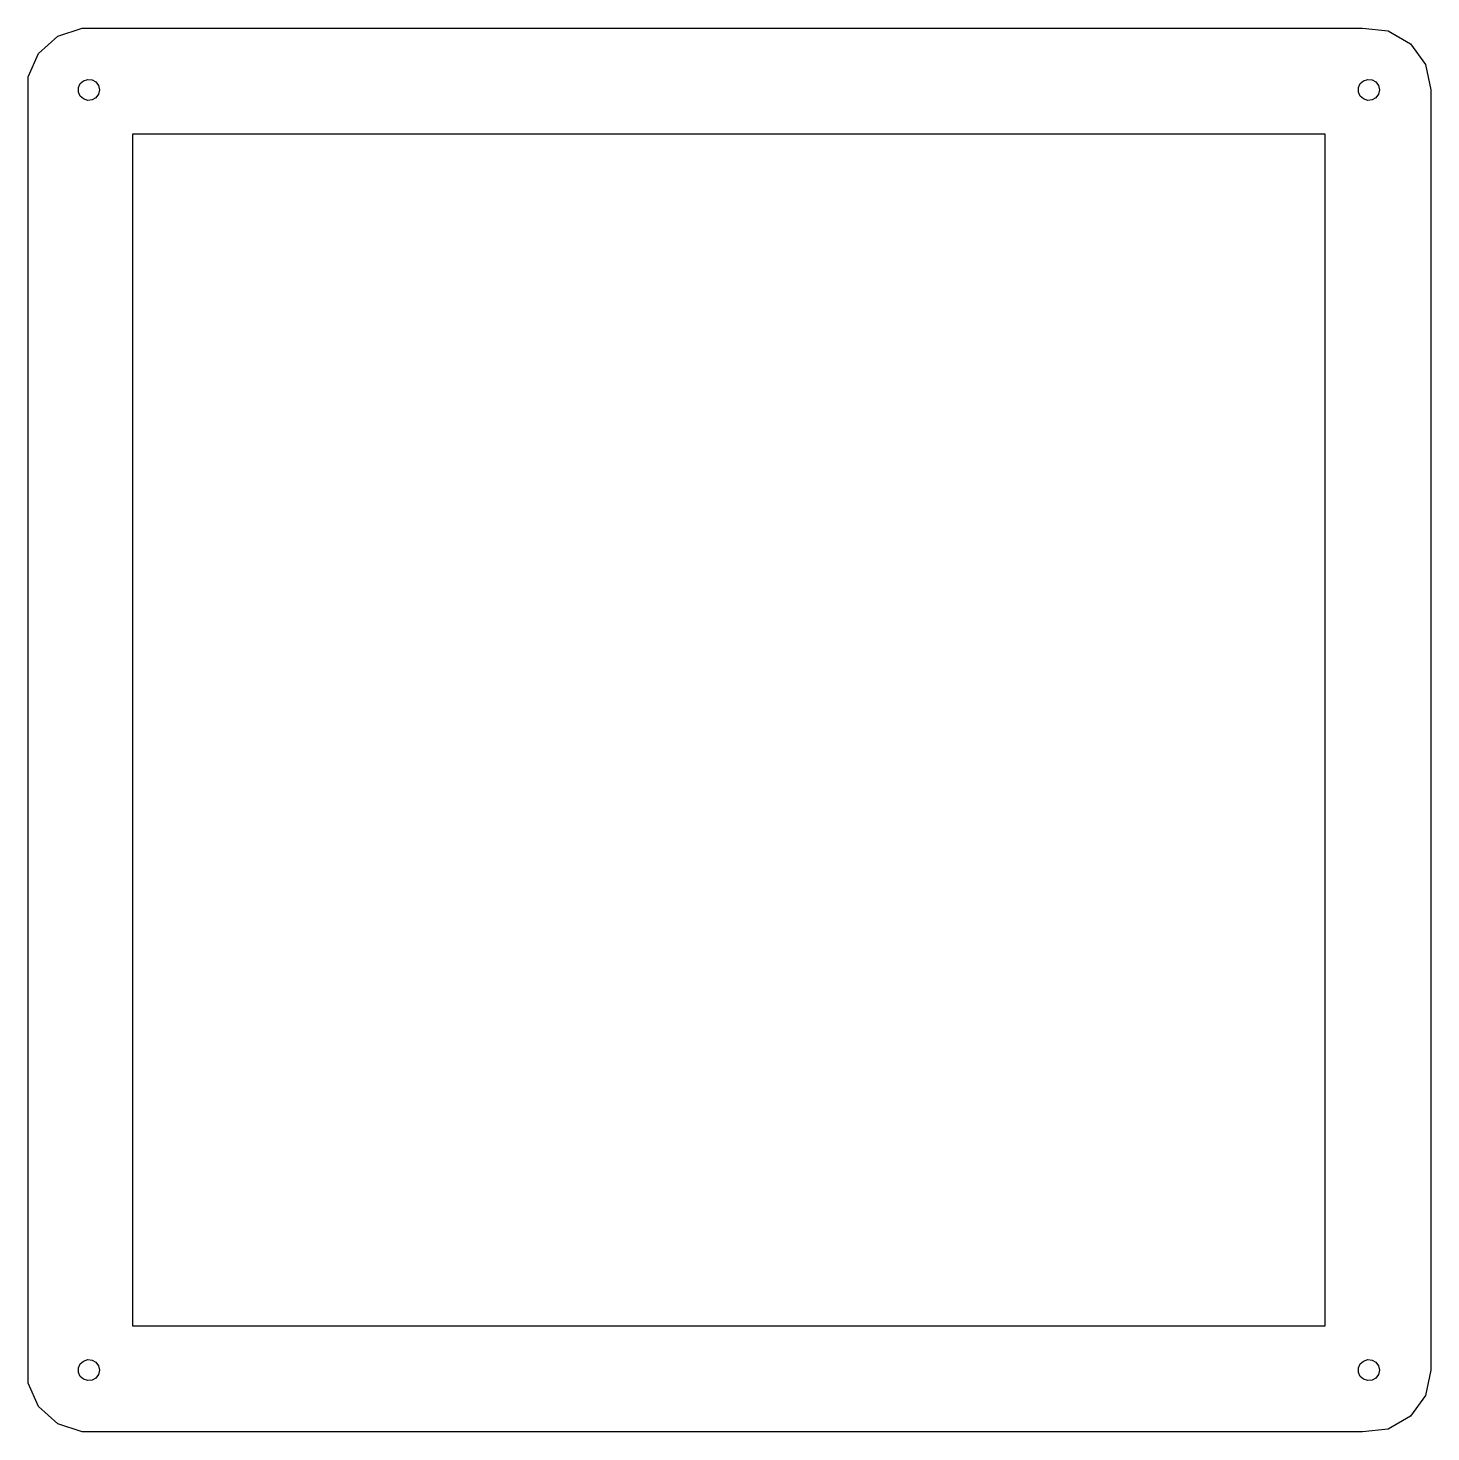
# Model space of a CAD drawing. Extents: x -7 to 219, y 39 to 265.
import ezdxf

# ---------------------------------------------------------------- set-up
doc = ezdxf.new("R2010")
doc.units = 0
doc.layers.add('Layer_1', color=7, linetype='CONTINUOUS')

msp = doc.modelspace()

# ---------------------------------------------------------------- linework, layer by layer
at = {"layer": 'Layer_1', "color": 7}
for points in [[(-7.329763, 47.250013), (-7.329763, 257.550001), (-5.638763, 261.349), (-2.548763, 264.131), (1.406237, 265.416), (207.548237, 265.416), (211.683236, 264.981999), (215.284236, 262.901999), (217.728236, 259.538), (218.593238, 255.471), (218.593238, 49.329003), (217.728236, 45.262011), (215.284236, 41.898007), (211.683236, 39.818001), (207.548237, 39.384), (1.406237, 39.384), (-2.548763, 40.669014), (-5.638763, 43.450991), (-7.329763, 47.250013)], [(0.788238, 255.117999), (0.788238, 255.824001), (1.076238, 256.469999), (1.601236, 256.943001), (2.273238, 257.161999), (2.976237, 257.088001), (3.589237, 256.734001), (4.004237, 256.161999), (4.151238, 255.471), (4.004237, 254.779999), (3.589237, 254.207999), (2.976237, 253.853999), (2.273238, 253.780001), (1.601236, 253.998999), (1.076238, 254.472001), (0.788238, 255.117999)], [(206.930236, 255.117999), (206.930236, 255.824001), (207.218238, 256.469999), (207.743236, 256.943001), (208.415238, 257.161999), (209.118237, 257.088001), (209.731237, 256.734001), (210.146237, 256.161999), (210.293238, 255.471), (210.146237, 254.779999), (209.731237, 254.207999), (209.118237, 253.853999), (208.415238, 253.780001), (207.743236, 253.998999), (207.218238, 254.472001), (206.930236, 255.117999)], [(9.522237, 56.399996), (9.522237, 248.400001), (201.522237, 248.400001), (201.522237, 56.399996), (9.522237, 56.399996)], [(0.788238, 48.975999), (0.788238, 49.682006), (1.076238, 50.328013), (1.601236, 50.800989), (2.273238, 51.019994), (2.976237, 50.945995), (3.589237, 50.592004), (4.004237, 50.019996), (4.151238, 49.329003), (4.004237, 48.63801), (3.589237, 48.066002), (2.976237, 47.71201), (2.273238, 47.638012), (1.601236, 47.856988), (1.076238, 48.329992), (0.788238, 48.975999)], [(206.930236, 48.975999), (206.930236, 49.682006), (207.218238, 50.328013), (207.743236, 50.800989), (208.415238, 51.019994), (209.118237, 50.945995), (209.731237, 50.592004), (210.146237, 50.019996), (210.293238, 49.329003), (210.146237, 48.63801), (209.731237, 48.066002), (209.118237, 47.71201), (208.415238, 47.638012), (207.743236, 47.856988), (207.218238, 48.329992), (206.930236, 48.975999)]]:
    msp.add_lwpolyline(points, dxfattribs=at)

doc.saveas('drawing.dxf')
